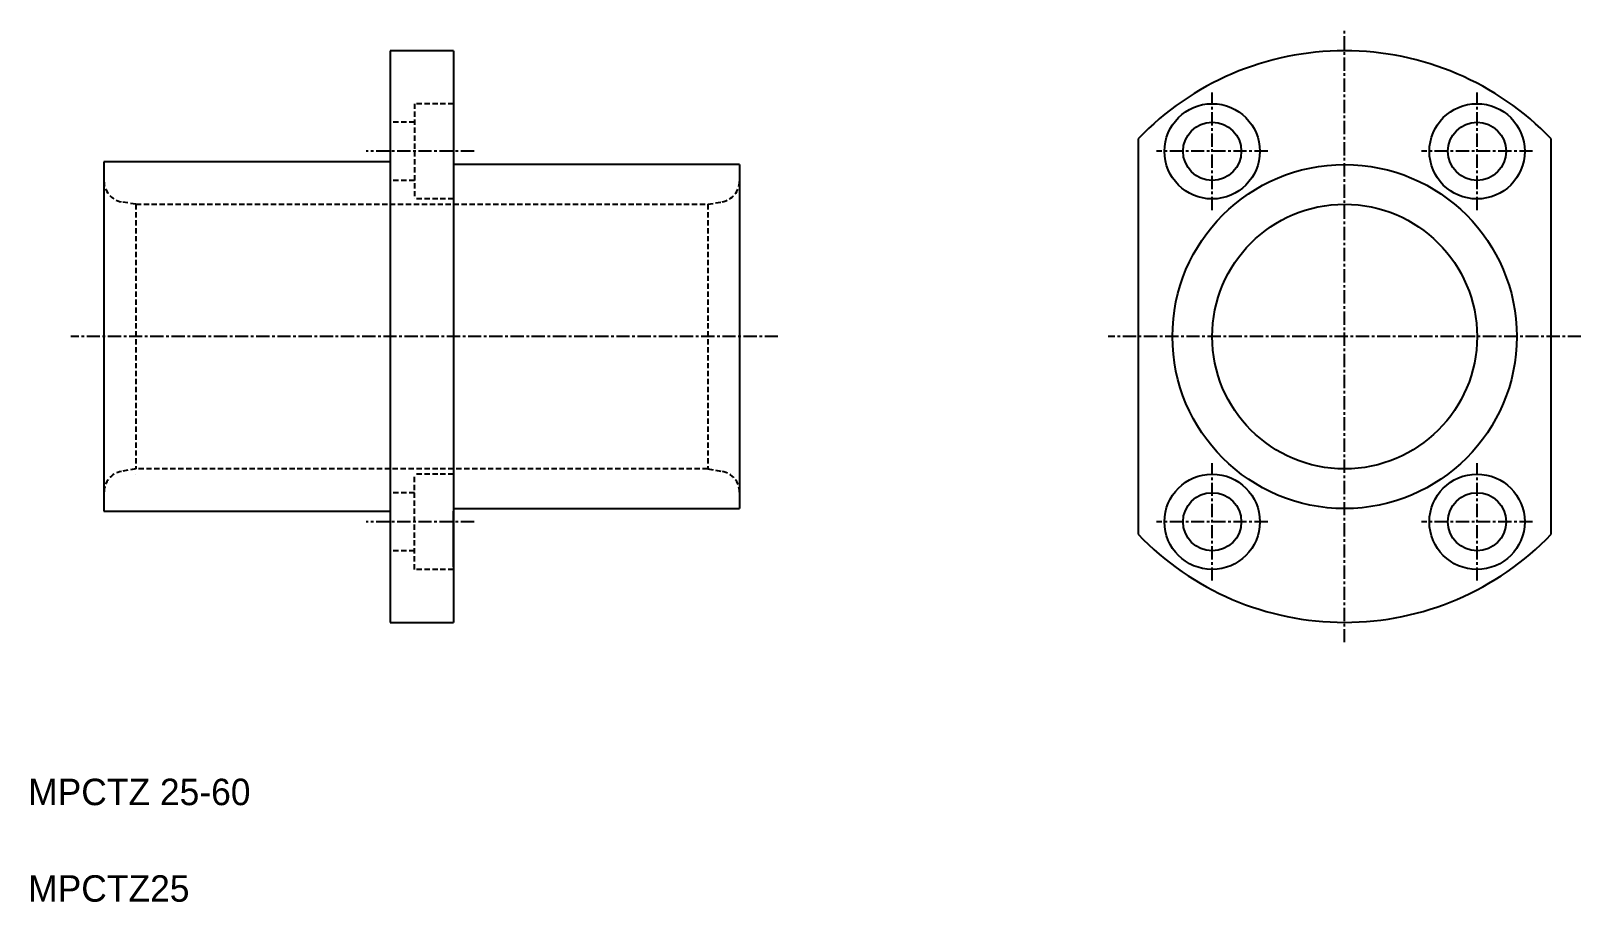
# Model space of a CAD drawing. Extents: x 26 to 172, y 53 to 135.
import ezdxf

# ---------------------------------------------------------------- set-up
doc = ezdxf.new("R2010")
doc.units = 0
doc.linetypes.add('CENTER', pattern=[2, 1.25, -0.25, 0.25, -0.25])
doc.linetypes.add('DASHED', pattern=[0.75, 0.5, -0.25])
doc.layers.get('0').update_dxf_attribs({"linetype": 'CONTINUOUS'})
doc.layers.add('CENTER', color=1, linetype='CENTER')

msp = doc.modelspace()

# ---------------------------------------------------------------- linework, layer by layer
at = {"color": 7, "linetype": 'CONTINUOUS'}
for p, q in [((59.48, 133.11), (59.48, 79.11)), ((65.48, 133.11), (59.48, 133.11)), ((65.48, 133.11), (65.48, 79.11)), ((65.48, 127.86), (65.48, 122.61)), ((130.09, 124.78), (130.09, 87.43)), ((169.09, 87.43), (169.09, 124.78)), ((59.48, 122.61), (32.48, 122.61)), ((32.48, 122.61), (32.48, 89.61)), ((92.48, 122.36), (65.48, 122.36)), ((92.48, 122.36), (92.48, 89.86)), ((32.48, 89.61), (59.48, 89.61)), ((65.48, 89.86), (92.48, 89.86)), ((65.48, 84.36), (65.48, 89.61)), ((59.48, 79.11), (65.48, 79.11))]:
    msp.add_line(p, q, dxfattribs=at)
at = {"color": 3, "linetype": 'DASHED'}
for p, q in [((61.78, 128.11), (61.78, 119.11)), ((65.48, 128.11), (61.78, 128.11)), ((61.78, 126.36), (59.48, 126.36)), ((61.78, 120.86), (59.48, 120.86)), ((35.48, 118.61), (34.13, 118.84)), ((35.48, 118.61), (89.48, 118.61)), ((35.48, 118.61), (35.48, 93.61)), ((65.48, 119.11), (61.78, 119.11)), ((89.48, 118.61), (90.83, 118.84)), ((89.48, 118.61), (89.48, 93.61)), ((35.48, 93.61), (34.13, 93.37)), ((89.48, 93.61), (35.48, 93.61)), ((35.48, 93.11), (35.48, 93.11)), ((61.78, 84.11), (61.78, 93.11)), ((65.48, 93.11), (61.78, 93.11)), ((89.48, 93.61), (90.83, 93.37)), ((61.78, 91.36), (59.48, 91.36)), ((61.78, 85.86), (59.48, 85.86)), ((65.48, 84.11), (61.78, 84.11))]:
    msp.add_line(p, q, dxfattribs=at)
at = {"color": 7, "linetype": 'CONTINUOUS'}
for centre, radius in [((137.09, 123.61), 4.5), ((162.09, 123.61), 4.5), ((137.09, 123.61), 2.75), ((162.09, 123.61), 2.75), ((149.59, 106.11), 16.25), ((149.59, 106.11), 12.5), ((137.09, 88.61), 4.5), ((162.09, 88.61), 4.5), ((137.09, 88.61), 2.75), ((162.09, 88.61), 2.75)]:
    msp.add_circle(centre, radius, dxfattribs=at)
for start, end in [(43.7617, 136.2383), (223.7617, 316.2383)]:
    msp.add_arc((149.59, 106.11), 27, start, end, dxfattribs=at)
at = {"color": 3, "linetype": 'DASHED'}
for centre, start, end in [((34.48, 120.81), 180, 260), ((90.48, 120.81), 280, 0), ((34.48, 91.4), 100, 180), ((90.48, 91.4), 0, 80)]:
    msp.add_arc(centre, 2, start, end, dxfattribs=at)
at = {"layer": 'CENTER', "color": 1, "linetype": 'CENTER'}
for p, q in [((149.59, 77.23), (149.59, 134.98)), ((137.09, 118.05), (137.09, 129.16)), ((162.09, 118.05), (162.09, 129.16)), ((67.41, 123.61), (57.22, 123.61)), ((142.34, 123.61), (131.84, 123.61)), ((167.34, 123.61), (156.84, 123.61)), ((96.1, 106.11), (29.34, 106.11)), ((171.9, 106.11), (127.28, 106.11)), ((137.09, 83.05), (137.09, 94.16)), ((162.09, 83.05), (162.09, 94.16)), ((67.41, 88.61), (57.22, 88.61)), ((142.34, 88.61), (131.84, 88.61)), ((167.34, 88.61), (156.84, 88.61))]:
    msp.add_line(p, q, dxfattribs=at)

# ---------------------------------------------------------------- texts
at = {"color": 7, "linetype": 'CONTINUOUS'}
for s, p in [('MPCTZ 25-60', (25.32, 61.84)), ('MPCTZ25', (25.32, 52.72))]:
    msp.add_text(s, height=2.5, dxfattribs=at).set_placement(p)

doc.saveas('drawing.dxf')
